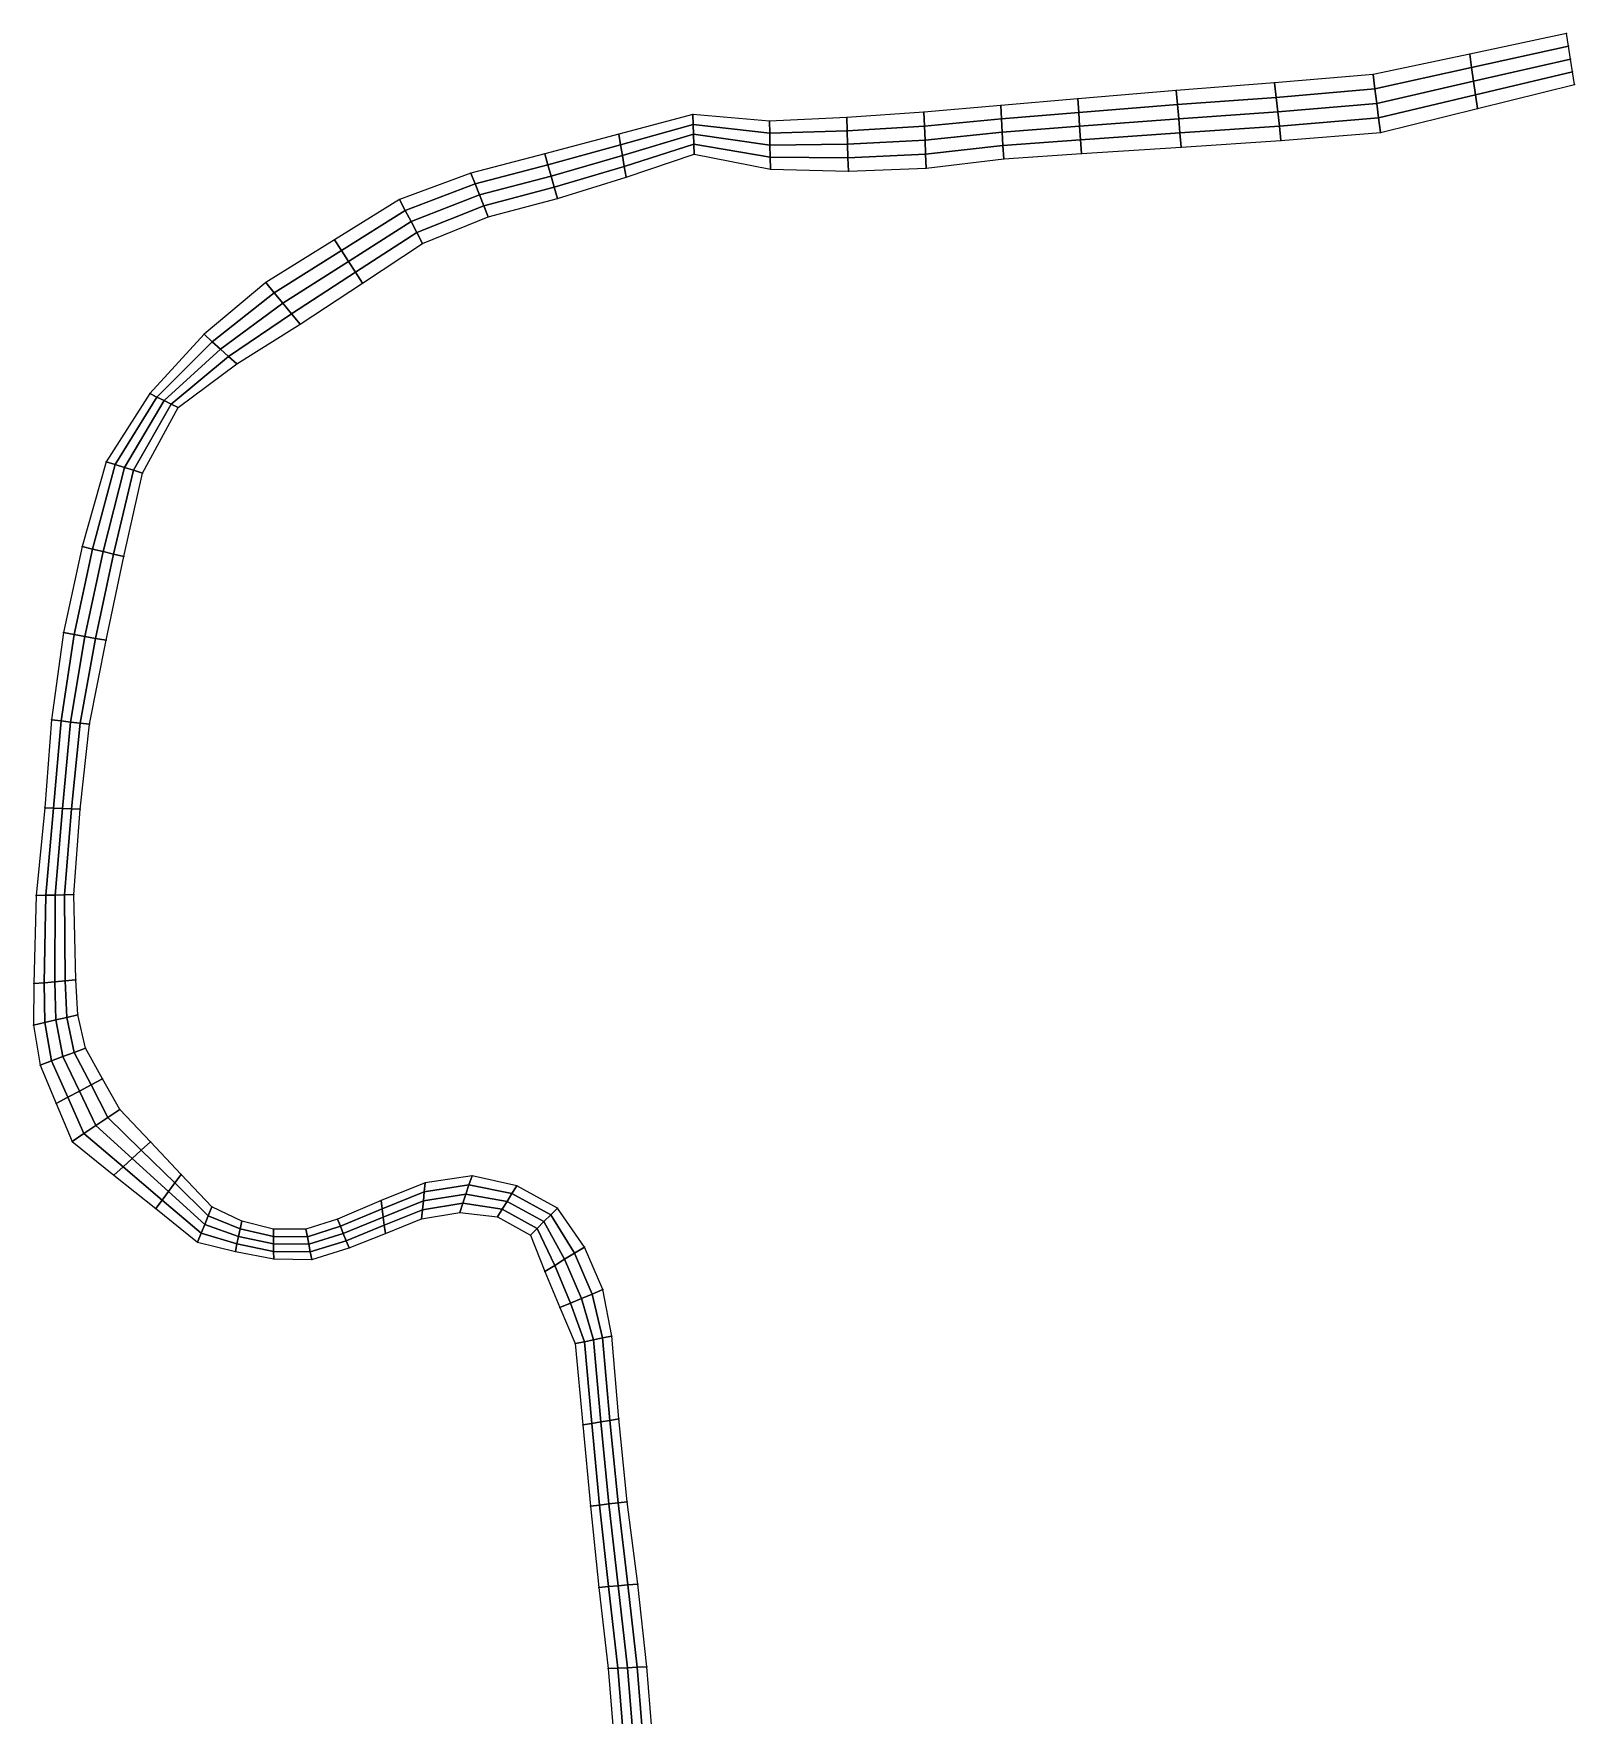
# Model space of a CAD drawing. Extents: x 380827 to 407438, y 6452886 to 6483357.
# Drawn here: x 406579 to 407438, y 6482420 to 6483357 of the extents above; entities that cross this region are included whole.
import ezdxf

# ---------------------------------------------------------------- set-up
doc = ezdxf.new("R2010")
doc.units = 0
for name, color, linetype in [('MESH_BOUND', 25, 'CONTINUOUS'), ('MESH_ELEMS', 18, 'CONTINUOUS'), ('MESH_NODES', 18, 'CONTINUOUS')]:
    doc.layers.add(name, color=color, linetype=linetype)

msp = doc.modelspace()

# ---------------------------------------------------------------- linework, layer by layer
at = {"layer": 'MESH_BOUND', "color": 25}
for points in [[(407433.706, 6483357.23, -0.5), (407379.804, 6483345.87, -0.5)], [(407434.825, 6483350.16, -0.5), (407433.706, 6483357.23, -0.5)], [(407435.944, 6483343.08, -0.5), (407434.825, 6483350.16, -0.5)], [(407379.804, 6483345.87, -0.5), (407325.904, 6483334.51, -0.5)], [(407437.063, 6483336, -0.5), (407435.944, 6483343.08, -0.5)], [(407271.058, 6483329.78, -0.5), (407216.13, 6483325.62, -0.5)], [(407325.904, 6483334.51, -0.5), (407271.058, 6483329.78, -0.5)], [(407438.182, 6483328.93, -0.5), (407437.063, 6483336, -0.5)], [(407161.248, 6483320.9, -0.5), (407118.347, 6483317.1, -0.5)], [(407216.13, 6483325.62, -0.5), (407161.248, 6483320.9, -0.5)], [(407384.099, 6483315.56, -0.5), (407438.182, 6483328.93, -0.5)], [(406946.661, 6483312.18, -0.5), (406905.396, 6483301.19, -0.5)], [(406989.451, 6483308.49, -0.5), (406946.661, 6483312.18, -0.5)], [(407032.47, 6483310.56, -0.5), (406989.451, 6483308.49, -0.5)], [(407075.436, 6483313.42, -0.5), (407032.47, 6483310.56, -0.5)], [(407118.347, 6483317.1, -0.5), (407075.436, 6483313.42, -0.5)], [(407330.016, 6483302.19, -0.5), (407384.099, 6483315.56, -0.5)], [(406905.396, 6483301.19, -0.5), (406864.113, 6483290.27, -0.5)], [(407274.577, 6483297.57, -0.5), (407330.016, 6483302.19, -0.5)], [(407163.392, 6483290.32, -0.5), (407218.986, 6483293.92, -0.5)], [(407218.986, 6483293.92, -0.5), (407274.577, 6483297.57, -0.5)], [(406864.113, 6483290.27, -0.5), (406822.795, 6483279.48, -0.5)], [(406909.37, 6483277.27, -0.5), (406947.3, 6483290.1, -0.5)], [(406947.3, 6483290.1, -0.5), (406989.853, 6483281.65, -0.5)], [(407033.369, 6483280.54, -0.5), (407076.753, 6483282.15, -0.5)], [(407076.753, 6483282.15, -0.5), (407119.958, 6483287.46, -0.5)], [(407119.958, 6483287.46, -0.5), (407163.392, 6483290.32, -0.5)], [(406822.795, 6483279.48, -0.5), (406783.152, 6483264.78, -0.5)], [(406871.15, 6483265.4, -0.5), (406909.37, 6483277.27, -0.5)], [(406989.853, 6483281.65, -0.5), (407033.369, 6483280.54, -0.5)], [(406783.152, 6483264.78, -0.5), (406746.84, 6483242.31, -0.5)], [(406832.434, 6483255.18, -0.5), (406871.15, 6483265.4, -0.5)], [(406795.82, 6483240.26, -0.5), (406832.434, 6483255.18, -0.5)], [(406746.84, 6483242.31, -0.5), (406708.483, 6483218.58, -0.5)], [(406762.399, 6483218.21, -0.5), (406795.82, 6483240.26, -0.5)], [(406708.483, 6483218.58, -0.5), (406674.144, 6483189.61, -0.5)], [(406727.642, 6483195.28, -0.5), (406762.399, 6483218.21, -0.5)], [(406674.144, 6483189.61, -0.5), (406643.853, 6483156.58, -0.5)], [(406692.335, 6483173.21, -0.5), (406727.642, 6483195.28, -0.5)], [(406659.684, 6483148.79, -0.5), (406692.335, 6483173.21, -0.5)], [(406643.853, 6483156.58, -0.5), (406619.517, 6483118.61, -0.5)], [(406639.801, 6483112.2, -0.5), (406659.684, 6483148.79, -0.5)], [(406619.517, 6483118.61, -0.5), (406606.154, 6483071.31, -0.5)], [(406629.323, 6483065.69, -0.5), (406639.801, 6483112.2, -0.5)], [(406606.154, 6483071.31, -0.5), (406595.784, 6483023.37, -0.5)], [(406619.444, 6483019.05, -0.5), (406629.323, 6483065.69, -0.5)], [(406595.784, 6483023.37, -0.5), (406589.039, 6482974.68, -0.5)], [(406610.234, 6482972.27, -0.5), (406619.444, 6483019.05, -0.5)], [(406589.039, 6482974.68, -0.5), (406585.287, 6482925.67, -0.5)], [(406605.058, 6482924.88, -0.5), (406610.234, 6482972.27, -0.5)], [(406585.287, 6482925.67, -0.5), (406580.547, 6482876.74, -0.5)], [(406601.52, 6482877.34, -0.5), (406605.058, 6482924.88, -0.5)], [(406580.547, 6482876.74, -0.5), (406579.15, 6482827.65, -0.5)], [(406602.512, 6482829.77, -0.5), (406601.52, 6482877.34, -0.5)], [(406579.15, 6482827.65, -0.5), (406579.055, 6482804.56, -0.5)], [(406603.793, 6482810.29, -0.5), (406602.512, 6482829.77, -0.5)], [(406579.055, 6482804.56, -0.5), (406582.737, 6482782.22, -0.5)], [(406608.048, 6482791.69, -0.5), (406603.793, 6482810.29, -0.5)], [(406617.55, 6482774.63, -0.5), (406608.048, 6482791.69, -0.5)], [(406582.737, 6482782.22, -0.5), (406591.612, 6482760.91, -0.5)], [(406627.051, 6482757.58, -0.5), (406617.55, 6482774.63, -0.5)], [(406591.612, 6482760.91, -0.5), (406600.483, 6482739.59, -0.5)], [(406644.183, 6482739.45, -0.5), (406627.051, 6482757.58, -0.5)], [(406600.483, 6482739.59, -0.5), (406623.811, 6482720.94, -0.5)], [(406661.315, 6482721.33, -0.5), (406644.183, 6482739.45, -0.5)], [(406623.811, 6482720.94, -0.5), (406647.138, 6482702.28, -0.5)], [(406678.448, 6482703.2, -0.5), (406661.315, 6482721.33, -0.5)], [(406823.527, 6482720.52, -0.5), (406797.382, 6482716.55, -0.5)], [(406848.518, 6482714.92, -0.5), (406823.527, 6482720.52, -0.5)], [(406797.382, 6482716.55, -0.5), (406772.899, 6482706.69, -0.5)], [(406871.133, 6482702.57, -0.5), (406848.518, 6482714.92, -0.5)], [(406647.138, 6482702.28, -0.5), (406670.466, 6482683.63, -0.5)], [(406695.089, 6482695.16, -0.5), (406678.448, 6482703.2, -0.5)], [(406772.899, 6482706.69, -0.5), (406748.53, 6482696.42, -0.5)], [(406886.202, 6482680.84, -0.5), (406871.133, 6482702.57, -0.5)], [(406712.82, 6482690.76, -0.5), (406695.089, 6482695.16, -0.5)], [(406748.53, 6482696.42, -0.5), (406730.923, 6482690.8, -0.5)], [(406775.169, 6482688.43, -0.5), (406795.378, 6482696.53, -0.5)], [(406795.378, 6482696.53, -0.5), (406816.635, 6482700.12, -0.5)], [(406816.635, 6482700.12, -0.5), (406837.63, 6482697.62, -0.5)], [(406837.63, 6482697.62, -0.5), (406856.111, 6482687.4, -0.5)], [(406670.466, 6482683.63, -0.5), (406691.57, 6482678.36, -0.5)], [(406730.923, 6482690.8, -0.5), (406712.82, 6482690.76, -0.5)], [(406754.959, 6482680.32, -0.5), (406775.169, 6482688.43, -0.5)], [(406856.111, 6482687.4, -0.5), (406864.124, 6482667.15, -0.5)], [(406691.57, 6482678.36, -0.5), (406712.923, 6482674.27, -0.5)], [(406712.923, 6482674.27, -0.5), (406734.153, 6482673.97, -0.5)], [(406734.153, 6482673.97, -0.5), (406754.959, 6482680.32, -0.5)], [(406896.536, 6482657.13, -0.5), (406886.202, 6482680.84, -0.5)], [(406864.124, 6482667.15, -0.5), (406872.492, 6482647.05, -0.5)], [(406901.434, 6482631.14, -0.5), (406896.536, 6482657.13, -0.5)], [(406872.492, 6482647.05, -0.5), (406881.104, 6482627.05, -0.5)], [(406881.104, 6482627.05, -0.5), (406885.216, 6482581.69, -0.5)], [(406905.407, 6482584.97, -0.5), (406901.434, 6482631.14, -0.5)], [(406885.216, 6482581.69, -0.5), (406889.55, 6482536.35, -0.5)], [(406910.072, 6482538.87, -0.5), (406905.407, 6482584.97, -0.5)], [(406889.55, 6482536.35, -0.5), (406894.161, 6482491.04, -0.5)], [(406915.895, 6482492.89, -0.5), (406910.072, 6482538.87, -0.5)], [(406894.161, 6482491.04, -0.5), (406899.374, 6482445.8, -0.5)], [(406920.916, 6482446.82, -0.5), (406915.895, 6482492.89, -0.5)], [(406899.374, 6482445.8, -0.5), (406903.175, 6482400.51, -0.5)], [(406924.69, 6482400.67, -0.5), (406920.916, 6482446.82, -0.5)]]:
    msp.add_polyline3d(points, dxfattribs=at)
at = {"layer": 'MESH_ELEMS', "color": 178}
for points in [[(407434.825, 6483350.16, -0.5), (407433.706, 6483357.23, -0.5), (407379.804, 6483345.87, -0.5), (407380.878, 6483338.3, -0.5)], [(407380.878, 6483338.3, -0.5), (407381.952, 6483330.72, -0.5), (407435.944, 6483343.08, -0.5), (407434.825, 6483350.16, -0.5)], [(407325.904, 6483334.51, -0.5), (407326.932, 6483326.43, -0.5), (407380.878, 6483338.3, -0.5), (407379.804, 6483345.87, -0.5)], [(407381.952, 6483330.72, -0.5), (407383.025, 6483323.14, -0.5), (407437.063, 6483336, -0.5), (407435.944, 6483343.08, -0.5)], [(407216.13, 6483325.62, -0.5), (407216.844, 6483317.7, -0.5), (407271.938, 6483321.72, -0.5), (407271.058, 6483329.78, -0.5)], [(407271.058, 6483329.78, -0.5), (407271.938, 6483321.72, -0.5), (407326.932, 6483326.43, -0.5), (407325.904, 6483334.51, -0.5)], [(407326.932, 6483326.43, -0.5), (407327.96, 6483318.35, -0.5), (407381.952, 6483330.72, -0.5), (407380.878, 6483338.3, -0.5)], [(407327.96, 6483318.35, -0.5), (407328.988, 6483310.27, -0.5), (407383.025, 6483323.14, -0.5), (407381.952, 6483330.72, -0.5)], [(407384.099, 6483315.56, -0.5), (407438.182, 6483328.93, -0.5), (407437.063, 6483336, -0.5), (407383.025, 6483323.14, -0.5)], [(407118.347, 6483317.1, -0.5), (407118.75, 6483309.69, -0.5), (407161.784, 6483313.26, -0.5), (407161.248, 6483320.9, -0.5)], [(407161.248, 6483320.9, -0.5), (407161.784, 6483313.26, -0.5), (407216.844, 6483317.7, -0.5), (407216.13, 6483325.62, -0.5)], [(407216.844, 6483317.7, -0.5), (407217.558, 6483309.77, -0.5), (407272.817, 6483313.67, -0.5), (407271.938, 6483321.72, -0.5)], [(407271.938, 6483321.72, -0.5), (407272.817, 6483313.67, -0.5), (407327.96, 6483318.35, -0.5), (407326.932, 6483326.43, -0.5)], [(407328.988, 6483310.27, -0.5), (407330.016, 6483302.19, -0.5), (407384.099, 6483315.56, -0.5), (407383.025, 6483323.14, -0.5)], [(406905.396, 6483301.19, -0.5), (406906.389, 6483295.21, -0.5), (406946.821, 6483306.66, -0.5), (406946.661, 6483312.18, -0.5)], [(406946.661, 6483312.18, -0.5), (406946.821, 6483306.66, -0.5), (406989.552, 6483301.78, -0.5), (406989.451, 6483308.49, -0.5)], [(406989.451, 6483308.49, -0.5), (406989.552, 6483301.78, -0.5), (407032.695, 6483303.06, -0.5), (407032.47, 6483310.56, -0.5)], [(407032.47, 6483310.56, -0.5), (407032.695, 6483303.06, -0.5), (407075.765, 6483305.6, -0.5), (407075.436, 6483313.42, -0.5)], [(407075.436, 6483313.42, -0.5), (407075.765, 6483305.6, -0.5), (407118.75, 6483309.69, -0.5), (407118.347, 6483317.1, -0.5)], [(407118.75, 6483309.69, -0.5), (407119.153, 6483302.28, -0.5), (407162.32, 6483305.61, -0.5), (407161.784, 6483313.26, -0.5)], [(407161.784, 6483313.26, -0.5), (407162.32, 6483305.61, -0.5), (407217.558, 6483309.77, -0.5), (407216.844, 6483317.7, -0.5)], [(407217.558, 6483309.77, -0.5), (407218.272, 6483301.85, -0.5), (407273.697, 6483305.62, -0.5), (407272.817, 6483313.67, -0.5)], [(407272.817, 6483313.67, -0.5), (407273.697, 6483305.62, -0.5), (407328.988, 6483310.27, -0.5), (407327.96, 6483318.35, -0.5)], [(407273.697, 6483305.62, -0.5), (407274.577, 6483297.57, -0.5), (407330.016, 6483302.19, -0.5), (407328.988, 6483310.27, -0.5)], [(406864.113, 6483290.27, -0.5), (406865.872, 6483284.05, -0.5), (406906.389, 6483295.21, -0.5), (406905.396, 6483301.19, -0.5)], [(406906.389, 6483295.21, -0.5), (406907.383, 6483289.23, -0.5), (406946.981, 6483301.14, -0.5), (406946.821, 6483306.66, -0.5)], [(406907.383, 6483289.23, -0.5), (406908.376, 6483283.25, -0.5), (406947.14, 6483295.62, -0.5), (406946.981, 6483301.14, -0.5)], [(406946.821, 6483306.66, -0.5), (406946.981, 6483301.14, -0.5), (406989.652, 6483295.07, -0.5), (406989.552, 6483301.78, -0.5)], [(406946.981, 6483301.14, -0.5), (406947.14, 6483295.62, -0.5), (406989.752, 6483288.36, -0.5), (406989.652, 6483295.07, -0.5)], [(406989.552, 6483301.78, -0.5), (406989.652, 6483295.07, -0.5), (407032.919, 6483295.55, -0.5), (407032.695, 6483303.06, -0.5)], [(407032.695, 6483303.06, -0.5), (407032.919, 6483295.55, -0.5), (407076.095, 6483297.78, -0.5), (407075.765, 6483305.6, -0.5)], [(407075.765, 6483305.6, -0.5), (407076.095, 6483297.78, -0.5), (407119.153, 6483302.28, -0.5), (407118.75, 6483309.69, -0.5)], [(407076.095, 6483297.78, -0.5), (407076.424, 6483289.97, -0.5), (407119.555, 6483294.87, -0.5), (407119.153, 6483302.28, -0.5)], [(407119.153, 6483302.28, -0.5), (407119.555, 6483294.87, -0.5), (407162.856, 6483297.96, -0.5), (407162.32, 6483305.61, -0.5)], [(407162.32, 6483305.61, -0.5), (407162.856, 6483297.96, -0.5), (407218.272, 6483301.85, -0.5), (407217.558, 6483309.77, -0.5)], [(407162.856, 6483297.96, -0.5), (407163.392, 6483290.32, -0.5), (407218.986, 6483293.92, -0.5), (407218.272, 6483301.85, -0.5)], [(407218.272, 6483301.85, -0.5), (407218.986, 6483293.92, -0.5), (407274.577, 6483297.57, -0.5), (407273.697, 6483305.62, -0.5)], [(406865.872, 6483284.05, -0.5), (406867.632, 6483277.83, -0.5), (406907.383, 6483289.23, -0.5), (406906.389, 6483295.21, -0.5)], [(406908.376, 6483283.25, -0.5), (406909.37, 6483277.27, -0.5), (406947.3, 6483290.1, -0.5), (406947.14, 6483295.62, -0.5)], [(406947.14, 6483295.62, -0.5), (406947.3, 6483290.1, -0.5), (406989.853, 6483281.65, -0.5), (406989.752, 6483288.36, -0.5)], [(406989.652, 6483295.07, -0.5), (406989.752, 6483288.36, -0.5), (407033.144, 6483288.05, -0.5), (407032.919, 6483295.55, -0.5)], [(407032.919, 6483295.55, -0.5), (407033.144, 6483288.05, -0.5), (407076.424, 6483289.97, -0.5), (407076.095, 6483297.78, -0.5)], [(407076.424, 6483289.97, -0.5), (407076.753, 6483282.15, -0.5), (407119.958, 6483287.46, -0.5), (407119.555, 6483294.87, -0.5)], [(407119.555, 6483294.87, -0.5), (407119.958, 6483287.46, -0.5), (407163.392, 6483290.32, -0.5), (407162.856, 6483297.96, -0.5)], [(406822.795, 6483279.48, -0.5), (406825.205, 6483273.41, -0.5), (406865.872, 6483284.05, -0.5), (406864.113, 6483290.27, -0.5)], [(406825.205, 6483273.41, -0.5), (406827.615, 6483267.33, -0.5), (406867.632, 6483277.83, -0.5), (406865.872, 6483284.05, -0.5)], [(406867.632, 6483277.83, -0.5), (406869.391, 6483271.62, -0.5), (406908.376, 6483283.25, -0.5), (406907.383, 6483289.23, -0.5)], [(406869.391, 6483271.62, -0.5), (406871.15, 6483265.4, -0.5), (406909.37, 6483277.27, -0.5), (406908.376, 6483283.25, -0.5)], [(406989.752, 6483288.36, -0.5), (406989.853, 6483281.65, -0.5), (407033.369, 6483280.54, -0.5), (407033.144, 6483288.05, -0.5)], [(407033.144, 6483288.05, -0.5), (407033.369, 6483280.54, -0.5), (407076.753, 6483282.15, -0.5), (407076.424, 6483289.97, -0.5)], [(406783.152, 6483264.78, -0.5), (406786.319, 6483258.65, -0.5), (406825.205, 6483273.41, -0.5), (406822.795, 6483279.48, -0.5)], [(406786.319, 6483258.65, -0.5), (406789.486, 6483252.52, -0.5), (406827.615, 6483267.33, -0.5), (406825.205, 6483273.41, -0.5)], [(406827.615, 6483267.33, -0.5), (406830.024, 6483261.26, -0.5), (406869.391, 6483271.62, -0.5), (406867.632, 6483277.83, -0.5)], [(406746.84, 6483242.31, -0.5), (406750.73, 6483236.29, -0.5), (406786.319, 6483258.65, -0.5), (406783.152, 6483264.78, -0.5)], [(406789.486, 6483252.52, -0.5), (406792.653, 6483246.39, -0.5), (406830.024, 6483261.26, -0.5), (406827.615, 6483267.33, -0.5)], [(406830.024, 6483261.26, -0.5), (406832.434, 6483255.18, -0.5), (406871.15, 6483265.4, -0.5), (406869.391, 6483271.62, -0.5)], [(406750.73, 6483236.29, -0.5), (406754.62, 6483230.26, -0.5), (406789.486, 6483252.52, -0.5), (406786.319, 6483258.65, -0.5)], [(406792.653, 6483246.39, -0.5), (406795.82, 6483240.26, -0.5), (406832.434, 6483255.18, -0.5), (406830.024, 6483261.26, -0.5)], [(406754.62, 6483230.26, -0.5), (406758.509, 6483224.24, -0.5), (406792.653, 6483246.39, -0.5), (406789.486, 6483252.52, -0.5)], [(406758.509, 6483224.24, -0.5), (406762.399, 6483218.21, -0.5), (406795.82, 6483240.26, -0.5), (406792.653, 6483246.39, -0.5)], [(406708.483, 6483218.58, -0.5), (406713.273, 6483212.75, -0.5), (406750.73, 6483236.29, -0.5), (406746.84, 6483242.31, -0.5)], [(406713.273, 6483212.75, -0.5), (406718.062, 6483206.93, -0.5), (406754.62, 6483230.26, -0.5), (406750.73, 6483236.29, -0.5)], [(406718.062, 6483206.93, -0.5), (406722.852, 6483201.1, -0.5), (406758.509, 6483224.24, -0.5), (406754.62, 6483230.26, -0.5)], [(406674.144, 6483189.61, -0.5), (406678.692, 6483185.51, -0.5), (406713.273, 6483212.75, -0.5), (406708.483, 6483218.58, -0.5)], [(406722.852, 6483201.1, -0.5), (406727.642, 6483195.28, -0.5), (406762.399, 6483218.21, -0.5), (406758.509, 6483224.24, -0.5)], [(406678.692, 6483185.51, -0.5), (406683.24, 6483181.41, -0.5), (406718.062, 6483206.93, -0.5), (406713.273, 6483212.75, -0.5)], [(406683.24, 6483181.41, -0.5), (406687.788, 6483177.31, -0.5), (406722.852, 6483201.1, -0.5), (406718.062, 6483206.93, -0.5)], [(406687.788, 6483177.31, -0.5), (406692.335, 6483173.21, -0.5), (406727.642, 6483195.28, -0.5), (406722.852, 6483201.1, -0.5)], [(406643.853, 6483156.58, -0.5), (406647.811, 6483154.64, -0.5), (406678.692, 6483185.51, -0.5), (406674.144, 6483189.61, -0.5)], [(406647.811, 6483154.64, -0.5), (406651.769, 6483152.69, -0.5), (406683.24, 6483181.41, -0.5), (406678.692, 6483185.51, -0.5)], [(406651.769, 6483152.69, -0.5), (406655.726, 6483150.74, -0.5), (406687.788, 6483177.31, -0.5), (406683.24, 6483181.41, -0.5)], [(406655.726, 6483150.74, -0.5), (406659.684, 6483148.79, -0.5), (406692.335, 6483173.21, -0.5), (406687.788, 6483177.31, -0.5)], [(406619.517, 6483118.61, -0.5), (406624.588, 6483117.01, -0.5), (406647.811, 6483154.64, -0.5), (406643.853, 6483156.58, -0.5)], [(406624.588, 6483117.01, -0.5), (406629.659, 6483115.41, -0.5), (406651.769, 6483152.69, -0.5), (406647.811, 6483154.64, -0.5)], [(406629.659, 6483115.41, -0.5), (406634.73, 6483113.8, -0.5), (406655.726, 6483150.74, -0.5), (406651.769, 6483152.69, -0.5)], [(406634.73, 6483113.8, -0.5), (406639.801, 6483112.2, -0.5), (406659.684, 6483148.79, -0.5), (406655.726, 6483150.74, -0.5)], [(406606.154, 6483071.31, -0.5), (406611.946, 6483069.9, -0.5), (406624.588, 6483117.01, -0.5), (406619.517, 6483118.61, -0.5)], [(406611.946, 6483069.9, -0.5), (406617.739, 6483068.5, -0.5), (406629.659, 6483115.41, -0.5), (406624.588, 6483117.01, -0.5)], [(406617.739, 6483068.5, -0.5), (406623.531, 6483067.09, -0.5), (406634.73, 6483113.8, -0.5), (406629.659, 6483115.41, -0.5)], [(406623.531, 6483067.09, -0.5), (406629.323, 6483065.69, -0.5), (406639.801, 6483112.2, -0.5), (406634.73, 6483113.8, -0.5)], [(406595.784, 6483023.37, -0.5), (406601.699, 6483022.29, -0.5), (406611.946, 6483069.9, -0.5), (406606.154, 6483071.31, -0.5)], [(406601.699, 6483022.29, -0.5), (406607.614, 6483021.21, -0.5), (406617.739, 6483068.5, -0.5), (406611.946, 6483069.9, -0.5)], [(406607.614, 6483021.21, -0.5), (406613.529, 6483020.13, -0.5), (406623.531, 6483067.09, -0.5), (406617.739, 6483068.5, -0.5)], [(406613.529, 6483020.13, -0.5), (406619.444, 6483019.05, -0.5), (406629.323, 6483065.69, -0.5), (406623.531, 6483067.09, -0.5)], [(406589.039, 6482974.68, -0.5), (406594.338, 6482974.08, -0.5), (406601.699, 6483022.29, -0.5), (406595.784, 6483023.37, -0.5)], [(406594.338, 6482974.08, -0.5), (406599.637, 6482973.48, -0.5), (406607.614, 6483021.21, -0.5), (406601.699, 6483022.29, -0.5)], [(406599.637, 6482973.48, -0.5), (406604.936, 6482972.87, -0.5), (406613.529, 6483020.13, -0.5), (406607.614, 6483021.21, -0.5)], [(406604.936, 6482972.87, -0.5), (406610.234, 6482972.27, -0.5), (406619.444, 6483019.05, -0.5), (406613.529, 6483020.13, -0.5)], [(406585.287, 6482925.67, -0.5), (406590.23, 6482925.47, -0.5), (406594.338, 6482974.08, -0.5), (406589.039, 6482974.68, -0.5)], [(406590.23, 6482925.47, -0.5), (406595.173, 6482925.28, -0.5), (406599.637, 6482973.48, -0.5), (406594.338, 6482974.08, -0.5)], [(406595.173, 6482925.28, -0.5), (406600.115, 6482925.08, -0.5), (406604.936, 6482972.87, -0.5), (406599.637, 6482973.48, -0.5)], [(406600.115, 6482925.08, -0.5), (406605.058, 6482924.88, -0.5), (406610.234, 6482972.27, -0.5), (406604.936, 6482972.87, -0.5)], [(406580.547, 6482876.74, -0.5), (406585.79, 6482876.89, -0.5), (406590.23, 6482925.47, -0.5), (406585.287, 6482925.67, -0.5)], [(406585.79, 6482876.89, -0.5), (406591.034, 6482877.04, -0.5), (406595.173, 6482925.28, -0.5), (406590.23, 6482925.47, -0.5)], [(406591.034, 6482877.04, -0.5), (406596.277, 6482877.19, -0.5), (406600.115, 6482925.08, -0.5), (406595.173, 6482925.28, -0.5)], [(406596.277, 6482877.19, -0.5), (406601.52, 6482877.34, -0.5), (406605.058, 6482924.88, -0.5), (406600.115, 6482925.08, -0.5)], [(406579.15, 6482827.65, -0.5), (406584.991, 6482828.18, -0.5), (406585.79, 6482876.89, -0.5), (406580.547, 6482876.74, -0.5)], [(406584.991, 6482828.18, -0.5), (406590.831, 6482828.71, -0.5), (406591.034, 6482877.04, -0.5), (406585.79, 6482876.89, -0.5)], [(406590.831, 6482828.71, -0.5), (406596.672, 6482829.24, -0.5), (406596.277, 6482877.19, -0.5), (406591.034, 6482877.04, -0.5)], [(406596.672, 6482829.24, -0.5), (406602.512, 6482829.77, -0.5), (406601.52, 6482877.34, -0.5), (406596.277, 6482877.19, -0.5)], [(406579.055, 6482804.56, -0.5), (406585.239, 6482805.99, -0.5), (406584.991, 6482828.18, -0.5), (406579.15, 6482827.65, -0.5)], [(406585.239, 6482805.99, -0.5), (406591.424, 6482807.43, -0.5), (406590.831, 6482828.71, -0.5), (406584.991, 6482828.18, -0.5)], [(406591.424, 6482807.43, -0.5), (406597.608, 6482808.86, -0.5), (406596.672, 6482829.24, -0.5), (406590.831, 6482828.71, -0.5)], [(406597.608, 6482808.86, -0.5), (406603.793, 6482810.29, -0.5), (406602.512, 6482829.77, -0.5), (406596.672, 6482829.24, -0.5)], [(406582.737, 6482782.22, -0.5), (406589.065, 6482784.59, -0.5), (406585.239, 6482805.99, -0.5), (406579.055, 6482804.56, -0.5)], [(406589.065, 6482784.59, -0.5), (406595.393, 6482786.95, -0.5), (406591.424, 6482807.43, -0.5), (406585.239, 6482805.99, -0.5)], [(406595.393, 6482786.95, -0.5), (406601.721, 6482789.32, -0.5), (406597.608, 6482808.86, -0.5), (406591.424, 6482807.43, -0.5)], [(406601.721, 6482789.32, -0.5), (406608.048, 6482791.69, -0.5), (406603.793, 6482810.29, -0.5), (406597.608, 6482808.86, -0.5)], [(406598.096, 6482764.34, -0.5), (406604.581, 6482767.77, -0.5), (406595.393, 6482786.95, -0.5), (406589.065, 6482784.59, -0.5)], [(406604.581, 6482767.77, -0.5), (406611.065, 6482771.2, -0.5), (406601.721, 6482789.32, -0.5), (406595.393, 6482786.95, -0.5)], [(406611.065, 6482771.2, -0.5), (406617.55, 6482774.63, -0.5), (406608.048, 6482791.69, -0.5), (406601.721, 6482789.32, -0.5)], [(406591.612, 6482760.91, -0.5), (406598.096, 6482764.34, -0.5), (406589.065, 6482784.59, -0.5), (406582.737, 6482782.22, -0.5)], [(406607.125, 6482744.09, -0.5), (406613.767, 6482748.59, -0.5), (406604.581, 6482767.77, -0.5), (406598.096, 6482764.34, -0.5)], [(406613.767, 6482748.59, -0.5), (406620.409, 6482753.08, -0.5), (406611.065, 6482771.2, -0.5), (406604.581, 6482767.77, -0.5)], [(406620.409, 6482753.08, -0.5), (406627.051, 6482757.58, -0.5), (406617.55, 6482774.63, -0.5), (406611.065, 6482771.2, -0.5)], [(406600.483, 6482739.59, -0.5), (406607.125, 6482744.09, -0.5), (406598.096, 6482764.34, -0.5), (406591.612, 6482760.91, -0.5)], [(406639.09, 6482734.82, -0.5), (406644.183, 6482739.45, -0.5), (406627.051, 6482757.58, -0.5), (406620.409, 6482753.08, -0.5)], [(406628.904, 6482725.57, -0.5), (406633.997, 6482730.19, -0.5), (406613.767, 6482748.59, -0.5), (406607.125, 6482744.09, -0.5)], [(406633.997, 6482730.19, -0.5), (406639.09, 6482734.82, -0.5), (406620.409, 6482753.08, -0.5), (406613.767, 6482748.59, -0.5)], [(406623.811, 6482720.94, -0.5), (406628.904, 6482725.57, -0.5), (406607.125, 6482744.09, -0.5), (406600.483, 6482739.59, -0.5)], [(406657.771, 6482716.57, -0.5), (406661.315, 6482721.33, -0.5), (406644.183, 6482739.45, -0.5), (406639.09, 6482734.82, -0.5)], [(406650.683, 6482707.04, -0.5), (406654.227, 6482711.8, -0.5), (406633.997, 6482730.19, -0.5), (406628.904, 6482725.57, -0.5)], [(406654.227, 6482711.8, -0.5), (406657.771, 6482716.57, -0.5), (406639.09, 6482734.82, -0.5), (406633.997, 6482730.19, -0.5)], [(406647.138, 6482702.28, -0.5), (406650.683, 6482707.04, -0.5), (406628.904, 6482725.57, -0.5), (406623.811, 6482720.94, -0.5)], [(406676.453, 6482698.31, -0.5), (406678.448, 6482703.2, -0.5), (406661.315, 6482721.33, -0.5), (406657.771, 6482716.57, -0.5)], [(406821.804, 6482715.42, -0.5), (406823.527, 6482720.52, -0.5), (406797.382, 6482716.55, -0.5), (406796.881, 6482711.55, -0.5)], [(406845.796, 6482710.6, -0.5), (406848.518, 6482714.92, -0.5), (406823.527, 6482720.52, -0.5), (406821.804, 6482715.42, -0.5)], [(406672.461, 6482688.52, -0.5), (406674.457, 6482693.42, -0.5), (406654.227, 6482711.8, -0.5), (406650.683, 6482707.04, -0.5)], [(406674.457, 6482693.42, -0.5), (406676.453, 6482698.31, -0.5), (406657.771, 6482716.57, -0.5), (406654.227, 6482711.8, -0.5)], [(406796.881, 6482711.55, -0.5), (406797.382, 6482716.55, -0.5), (406772.899, 6482706.69, -0.5), (406773.467, 6482702.12, -0.5)], [(406796.38, 6482706.54, -0.5), (406796.881, 6482711.55, -0.5), (406773.467, 6482702.12, -0.5), (406774.034, 6482697.56, -0.5)], [(406818.358, 6482705.22, -0.5), (406820.081, 6482710.32, -0.5), (406796.38, 6482706.54, -0.5), (406795.879, 6482701.54, -0.5)], [(406820.081, 6482710.32, -0.5), (406821.804, 6482715.42, -0.5), (406796.881, 6482711.55, -0.5), (406796.38, 6482706.54, -0.5)], [(406840.352, 6482701.95, -0.5), (406843.074, 6482706.27, -0.5), (406820.081, 6482710.32, -0.5), (406818.358, 6482705.22, -0.5)], [(406843.074, 6482706.27, -0.5), (406845.796, 6482710.6, -0.5), (406821.804, 6482715.42, -0.5), (406820.081, 6482710.32, -0.5)], [(406863.622, 6482694.98, -0.5), (406867.378, 6482698.78, -0.5), (406845.796, 6482710.6, -0.5), (406843.074, 6482706.27, -0.5)], [(406867.378, 6482698.78, -0.5), (406871.133, 6482702.57, -0.5), (406848.518, 6482714.92, -0.5), (406845.796, 6482710.6, -0.5)], [(406670.466, 6482683.63, -0.5), (406672.461, 6482688.52, -0.5), (406650.683, 6482707.04, -0.5), (406647.138, 6482702.28, -0.5)], [(406694.209, 6482690.96, -0.5), (406695.089, 6482695.16, -0.5), (406678.448, 6482703.2, -0.5), (406676.453, 6482698.31, -0.5)], [(406773.467, 6482702.12, -0.5), (406772.899, 6482706.69, -0.5), (406748.53, 6482696.42, -0.5), (406750.137, 6482692.39, -0.5)], [(406774.034, 6482697.56, -0.5), (406773.467, 6482702.12, -0.5), (406750.137, 6482692.39, -0.5), (406751.745, 6482688.37, -0.5)], [(406795.879, 6482701.54, -0.5), (406796.38, 6482706.54, -0.5), (406774.034, 6482697.56, -0.5), (406774.601, 6482692.99, -0.5)], [(406795.378, 6482696.53, -0.5), (406795.879, 6482701.54, -0.5), (406774.601, 6482692.99, -0.5), (406775.169, 6482688.43, -0.5)], [(406816.635, 6482700.12, -0.5), (406818.358, 6482705.22, -0.5), (406795.879, 6482701.54, -0.5), (406795.378, 6482696.53, -0.5)], [(406837.63, 6482697.62, -0.5), (406840.352, 6482701.95, -0.5), (406818.358, 6482705.22, -0.5), (406816.635, 6482700.12, -0.5)], [(406856.111, 6482687.4, -0.5), (406859.867, 6482691.19, -0.5), (406840.352, 6482701.95, -0.5), (406837.63, 6482697.62, -0.5)], [(406859.867, 6482691.19, -0.5), (406863.622, 6482694.98, -0.5), (406843.074, 6482706.27, -0.5), (406840.352, 6482701.95, -0.5)], [(406880.682, 6482677.42, -0.5), (406886.202, 6482680.84, -0.5), (406871.133, 6482702.57, -0.5), (406867.378, 6482698.78, -0.5)], [(406692.45, 6482682.56, -0.5), (406693.329, 6482686.76, -0.5), (406674.457, 6482693.42, -0.5), (406672.461, 6482688.52, -0.5)], [(406693.329, 6482686.76, -0.5), (406694.209, 6482690.96, -0.5), (406676.453, 6482698.31, -0.5), (406674.457, 6482693.42, -0.5)], [(406712.846, 6482686.64, -0.5), (406712.82, 6482690.76, -0.5), (406695.089, 6482695.16, -0.5), (406694.209, 6482690.96, -0.5)], [(406750.137, 6482692.39, -0.5), (406748.53, 6482696.42, -0.5), (406730.923, 6482690.8, -0.5), (406731.731, 6482686.59, -0.5)], [(406751.745, 6482688.37, -0.5), (406750.137, 6482692.39, -0.5), (406731.731, 6482686.59, -0.5), (406732.538, 6482682.38, -0.5)], [(406774.601, 6482692.99, -0.5), (406774.034, 6482697.56, -0.5), (406751.745, 6482688.37, -0.5), (406753.352, 6482684.35, -0.5)], [(406775.169, 6482688.43, -0.5), (406774.601, 6482692.99, -0.5), (406753.352, 6482684.35, -0.5), (406754.959, 6482680.32, -0.5)], [(406869.643, 6482670.57, -0.5), (406875.163, 6482673.99, -0.5), (406863.622, 6482694.98, -0.5), (406859.867, 6482691.19, -0.5)], [(406875.163, 6482673.99, -0.5), (406880.682, 6482677.42, -0.5), (406867.378, 6482698.78, -0.5), (406863.622, 6482694.98, -0.5)], [(406691.57, 6482678.36, -0.5), (406692.45, 6482682.56, -0.5), (406672.461, 6482688.52, -0.5), (406670.466, 6482683.63, -0.5)], [(406712.923, 6482674.27, -0.5), (406712.897, 6482678.39, -0.5), (406692.45, 6482682.56, -0.5), (406691.57, 6482678.36, -0.5)], [(406712.897, 6482678.39, -0.5), (406712.872, 6482682.52, -0.5), (406693.329, 6482686.76, -0.5), (406692.45, 6482682.56, -0.5)], [(406712.872, 6482682.52, -0.5), (406712.846, 6482686.64, -0.5), (406694.209, 6482690.96, -0.5), (406693.329, 6482686.76, -0.5)], [(406731.731, 6482686.59, -0.5), (406730.923, 6482690.8, -0.5), (406712.82, 6482690.76, -0.5), (406712.846, 6482686.64, -0.5)], [(406732.538, 6482682.38, -0.5), (406731.731, 6482686.59, -0.5), (406712.846, 6482686.64, -0.5), (406712.872, 6482682.52, -0.5)], [(406733.346, 6482678.18, -0.5), (406732.538, 6482682.38, -0.5), (406712.872, 6482682.52, -0.5), (406712.897, 6482678.39, -0.5)], [(406753.352, 6482684.35, -0.5), (406751.745, 6482688.37, -0.5), (406732.538, 6482682.38, -0.5), (406733.346, 6482678.18, -0.5)], [(406754.959, 6482680.32, -0.5), (406753.352, 6482684.35, -0.5), (406733.346, 6482678.18, -0.5), (406734.153, 6482673.97, -0.5)], [(406864.124, 6482667.15, -0.5), (406869.643, 6482670.57, -0.5), (406859.867, 6482691.19, -0.5), (406856.111, 6482687.4, -0.5)], [(406734.153, 6482673.97, -0.5), (406733.346, 6482678.18, -0.5), (406712.897, 6482678.39, -0.5), (406712.923, 6482674.27, -0.5)], [(406878.503, 6482649.57, -0.5), (406884.514, 6482652.09, -0.5), (406875.163, 6482673.99, -0.5), (406869.643, 6482670.57, -0.5)], [(406884.514, 6482652.09, -0.5), (406890.525, 6482654.61, -0.5), (406880.682, 6482677.42, -0.5), (406875.163, 6482673.99, -0.5)], [(406890.525, 6482654.61, -0.5), (406896.536, 6482657.13, -0.5), (406886.202, 6482680.84, -0.5), (406880.682, 6482677.42, -0.5)], [(406872.492, 6482647.05, -0.5), (406878.503, 6482649.57, -0.5), (406869.643, 6482670.57, -0.5), (406864.124, 6482667.15, -0.5)], [(406891.269, 6482629.09, -0.5), (406896.351, 6482630.12, -0.5), (406890.525, 6482654.61, -0.5), (406884.514, 6482652.09, -0.5)], [(406896.351, 6482630.12, -0.5), (406901.434, 6482631.14, -0.5), (406896.536, 6482657.13, -0.5), (406890.525, 6482654.61, -0.5)], [(406881.104, 6482627.05, -0.5), (406886.187, 6482628.07, -0.5), (406878.503, 6482649.57, -0.5), (406872.492, 6482647.05, -0.5)], [(406886.187, 6482628.07, -0.5), (406891.269, 6482629.09, -0.5), (406884.514, 6482652.09, -0.5), (406878.503, 6482649.57, -0.5)], [(406885.216, 6482581.69, -0.5), (406890.264, 6482582.51, -0.5), (406886.187, 6482628.07, -0.5), (406881.104, 6482627.05, -0.5)], [(406890.264, 6482582.51, -0.5), (406895.312, 6482583.33, -0.5), (406891.269, 6482629.09, -0.5), (406886.187, 6482628.07, -0.5)], [(406895.312, 6482583.33, -0.5), (406900.359, 6482584.15, -0.5), (406896.351, 6482630.12, -0.5), (406891.269, 6482629.09, -0.5)], [(406900.359, 6482584.15, -0.5), (406905.407, 6482584.97, -0.5), (406901.434, 6482631.14, -0.5), (406896.351, 6482630.12, -0.5)], [(406889.55, 6482536.35, -0.5), (406894.681, 6482536.98, -0.5), (406890.264, 6482582.51, -0.5), (406885.216, 6482581.69, -0.5)], [(406894.681, 6482536.98, -0.5), (406899.811, 6482537.61, -0.5), (406895.312, 6482583.33, -0.5), (406890.264, 6482582.51, -0.5)], [(406899.811, 6482537.61, -0.5), (406904.942, 6482538.24, -0.5), (406900.359, 6482584.15, -0.5), (406895.312, 6482583.33, -0.5)], [(406904.942, 6482538.24, -0.5), (406910.072, 6482538.87, -0.5), (406905.407, 6482584.97, -0.5), (406900.359, 6482584.15, -0.5)], [(406894.161, 6482491.04, -0.5), (406899.594, 6482491.51, -0.5), (406894.681, 6482536.98, -0.5), (406889.55, 6482536.35, -0.5)], [(406899.594, 6482491.51, -0.5), (406905.028, 6482491.97, -0.5), (406899.811, 6482537.61, -0.5), (406894.681, 6482536.98, -0.5)], [(406905.028, 6482491.97, -0.5), (406910.462, 6482492.43, -0.5), (406904.942, 6482538.24, -0.5), (406899.811, 6482537.61, -0.5)], [(406910.462, 6482492.43, -0.5), (406915.895, 6482492.89, -0.5), (406910.072, 6482538.87, -0.5), (406904.942, 6482538.24, -0.5)], [(406899.374, 6482445.8, -0.5), (406904.759, 6482446.06, -0.5), (406899.594, 6482491.51, -0.5), (406894.161, 6482491.04, -0.5)], [(406904.759, 6482446.06, -0.5), (406910.145, 6482446.31, -0.5), (406905.028, 6482491.97, -0.5), (406899.594, 6482491.51, -0.5)], [(406910.145, 6482446.31, -0.5), (406915.531, 6482446.57, -0.5), (406910.462, 6482492.43, -0.5), (406905.028, 6482491.97, -0.5)], [(406915.531, 6482446.57, -0.5), (406920.916, 6482446.82, -0.5), (406915.895, 6482492.89, -0.5), (406910.462, 6482492.43, -0.5)], [(406903.175, 6482400.51, -0.5), (406908.554, 6482400.55, -0.5), (406904.759, 6482446.06, -0.5), (406899.374, 6482445.8, -0.5)], [(406908.554, 6482400.55, -0.5), (406913.933, 6482400.59, -0.5), (406910.145, 6482446.31, -0.5), (406904.759, 6482446.06, -0.5)], [(406913.933, 6482400.59, -0.5), (406919.311, 6482400.63, -0.5), (406915.531, 6482446.57, -0.5), (406910.145, 6482446.31, -0.5)], [(406919.311, 6482400.63, -0.5), (406924.69, 6482400.67, -0.5), (406920.916, 6482446.82, -0.5), (406915.531, 6482446.57, -0.5)]]:
    msp.add_3dface(points, dxfattribs=at)
at = {"layer": 'MESH_NODES', "color": 18}
for p in [(407433.706, 6483357.23, -0.5), (407434.825, 6483350.16, -0.5), (407379.804, 6483345.87, -0.5), (407435.944, 6483343.08, -0.5), (407271.058, 6483329.78, -0.5), (407325.904, 6483334.51, -0.5), (407380.878, 6483338.3, -0.5), (407381.952, 6483330.72, -0.5), (407437.063, 6483336, -0.5), (407161.248, 6483320.9, -0.5), (407216.13, 6483325.62, -0.5), (407271.938, 6483321.72, -0.5), (407326.932, 6483326.43, -0.5), (407383.025, 6483323.14, -0.5), (407438.182, 6483328.93, -0.5), (406946.661, 6483312.18, -0.5), (407032.47, 6483310.56, -0.5), (407075.436, 6483313.42, -0.5), (407118.347, 6483317.1, -0.5), (407161.784, 6483313.26, -0.5), (407216.844, 6483317.7, -0.5), (407272.817, 6483313.67, -0.5), (407327.96, 6483318.35, -0.5), (407328.988, 6483310.27, -0.5), (407384.099, 6483315.56, -0.5), (406905.396, 6483301.19, -0.5), (406946.821, 6483306.66, -0.5), (406946.981, 6483301.14, -0.5), (406989.451, 6483308.49, -0.5), (406989.552, 6483301.78, -0.5), (407032.695, 6483303.06, -0.5), (407075.765, 6483305.6, -0.5), (407118.75, 6483309.69, -0.5), (407119.153, 6483302.28, -0.5), (407162.32, 6483305.61, -0.5), (407217.558, 6483309.77, -0.5), (407218.272, 6483301.85, -0.5), (407273.697, 6483305.62, -0.5), (407330.016, 6483302.19, -0.5), (406906.389, 6483295.21, -0.5), (406947.14, 6483295.62, -0.5), (406989.652, 6483295.07, -0.5), (407032.919, 6483295.55, -0.5), (407076.095, 6483297.78, -0.5), (407119.555, 6483294.87, -0.5), (407162.856, 6483297.96, -0.5), (407218.986, 6483293.92, -0.5), (407274.577, 6483297.57, -0.5), (406864.113, 6483290.27, -0.5), (406865.872, 6483284.05, -0.5), (406907.383, 6483289.23, -0.5), (406908.376, 6483283.25, -0.5), (406947.3, 6483290.1, -0.5), (406989.752, 6483288.36, -0.5), (407033.144, 6483288.05, -0.5), (407076.424, 6483289.97, -0.5), (407076.753, 6483282.15, -0.5), (407119.958, 6483287.46, -0.5), (407163.392, 6483290.32, -0.5), (406822.795, 6483279.48, -0.5), (406825.205, 6483273.41, -0.5), (406867.632, 6483277.83, -0.5), (406909.37, 6483277.27, -0.5), (406989.853, 6483281.65, -0.5), (407033.369, 6483280.54, -0.5), (406783.152, 6483264.78, -0.5), (406827.615, 6483267.33, -0.5), (406869.391, 6483271.62, -0.5), (406871.15, 6483265.4, -0.5), (406786.319, 6483258.65, -0.5), (406830.024, 6483261.26, -0.5), (406832.434, 6483255.18, -0.5), (406789.486, 6483252.52, -0.5), (406792.653, 6483246.39, -0.5), (406746.84, 6483242.31, -0.5), (406750.73, 6483236.29, -0.5), (406795.82, 6483240.26, -0.5), (406754.62, 6483230.26, -0.5), (406708.483, 6483218.58, -0.5), (406758.509, 6483224.24, -0.5), (406762.399, 6483218.21, -0.5), (406713.273, 6483212.75, -0.5), (406718.062, 6483206.93, -0.5), (406722.852, 6483201.1, -0.5), (406674.144, 6483189.61, -0.5), (406727.642, 6483195.28, -0.5), (406678.692, 6483185.51, -0.5), (406683.24, 6483181.41, -0.5), (406687.788, 6483177.31, -0.5), (406692.335, 6483173.21, -0.5), (406643.853, 6483156.58, -0.5), (406647.811, 6483154.64, -0.5), (406651.769, 6483152.69, -0.5), (406655.726, 6483150.74, -0.5), (406659.684, 6483148.79, -0.5), (406619.517, 6483118.61, -0.5), (406624.588, 6483117.01, -0.5), (406629.659, 6483115.41, -0.5), (406634.73, 6483113.8, -0.5), (406639.801, 6483112.2, -0.5), (406606.154, 6483071.31, -0.5), (406611.946, 6483069.9, -0.5), (406617.739, 6483068.5, -0.5), (406623.531, 6483067.09, -0.5), (406629.323, 6483065.69, -0.5), (406595.784, 6483023.37, -0.5), (406601.699, 6483022.29, -0.5), (406607.614, 6483021.21, -0.5), (406613.529, 6483020.13, -0.5), (406619.444, 6483019.05, -0.5), (406589.039, 6482974.68, -0.5), (406594.338, 6482974.08, -0.5), (406599.637, 6482973.48, -0.5), (406604.936, 6482972.87, -0.5), (406610.234, 6482972.27, -0.5), (406585.287, 6482925.67, -0.5), (406590.23, 6482925.47, -0.5), (406595.173, 6482925.28, -0.5), (406600.115, 6482925.08, -0.5), (406605.058, 6482924.88, -0.5), (406580.547, 6482876.74, -0.5), (406585.79, 6482876.89, -0.5), (406591.034, 6482877.04, -0.5), (406596.277, 6482877.19, -0.5), (406601.52, 6482877.34, -0.5), (406579.15, 6482827.65, -0.5), (406584.991, 6482828.18, -0.5), (406590.831, 6482828.71, -0.5), (406596.672, 6482829.24, -0.5), (406602.512, 6482829.77, -0.5), (406579.055, 6482804.56, -0.5), (406585.239, 6482805.99, -0.5), (406591.424, 6482807.43, -0.5), (406597.608, 6482808.86, -0.5), (406603.793, 6482810.29, -0.5), (406595.393, 6482786.95, -0.5), (406601.721, 6482789.32, -0.5), (406608.048, 6482791.69, -0.5), (406582.737, 6482782.22, -0.5), (406589.065, 6482784.59, -0.5), (406604.581, 6482767.77, -0.5), (406611.065, 6482771.2, -0.5), (406617.55, 6482774.63, -0.5), (406591.612, 6482760.91, -0.5), (406598.096, 6482764.34, -0.5), (406627.051, 6482757.58, -0.5), (406613.767, 6482748.59, -0.5), (406620.409, 6482753.08, -0.5), (406600.483, 6482739.59, -0.5), (406607.125, 6482744.09, -0.5), (406644.183, 6482739.45, -0.5), (406633.997, 6482730.19, -0.5), (406639.09, 6482734.82, -0.5), (406623.811, 6482720.94, -0.5), (406628.904, 6482725.57, -0.5), (406661.315, 6482721.33, -0.5), (406823.527, 6482720.52, -0.5), (406654.227, 6482711.8, -0.5), (406657.771, 6482716.57, -0.5), (406796.881, 6482711.55, -0.5), (406797.382, 6482716.55, -0.5), (406820.081, 6482710.32, -0.5), (406821.804, 6482715.42, -0.5), (406845.796, 6482710.6, -0.5), (406848.518, 6482714.92, -0.5), (406647.138, 6482702.28, -0.5), (406650.683, 6482707.04, -0.5), (406678.448, 6482703.2, -0.5), (406772.899, 6482706.69, -0.5), (406773.467, 6482702.12, -0.5), (406795.879, 6482701.54, -0.5), (406796.38, 6482706.54, -0.5), (406818.358, 6482705.22, -0.5), (406840.352, 6482701.95, -0.5), (406843.074, 6482706.27, -0.5), (406871.133, 6482702.57, -0.5), (406674.457, 6482693.42, -0.5), (406676.453, 6482698.31, -0.5), (406695.089, 6482695.16, -0.5), (406748.53, 6482696.42, -0.5), (406750.137, 6482692.39, -0.5), (406774.034, 6482697.56, -0.5), (406774.601, 6482692.99, -0.5), (406795.378, 6482696.53, -0.5), (406816.635, 6482700.12, -0.5), (406837.63, 6482697.62, -0.5), (406863.622, 6482694.98, -0.5), (406867.378, 6482698.78, -0.5), (406670.466, 6482683.63, -0.5), (406672.461, 6482688.52, -0.5), (406692.45, 6482682.56, -0.5), (406693.329, 6482686.76, -0.5), (406694.209, 6482690.96, -0.5), (406712.82, 6482690.76, -0.5), (406712.846, 6482686.64, -0.5), (406712.872, 6482682.52, -0.5), (406730.923, 6482690.8, -0.5), (406731.731, 6482686.59, -0.5), (406732.538, 6482682.38, -0.5), (406751.745, 6482688.37, -0.5), (406753.352, 6482684.35, -0.5), (406775.169, 6482688.43, -0.5), (406856.111, 6482687.4, -0.5), (406859.867, 6482691.19, -0.5), (406691.57, 6482678.36, -0.5), (406712.897, 6482678.39, -0.5), (406712.923, 6482674.27, -0.5), (406733.346, 6482678.18, -0.5), (406734.153, 6482673.97, -0.5), (406754.959, 6482680.32, -0.5), (406875.163, 6482673.99, -0.5), (406880.682, 6482677.42, -0.5), (406886.202, 6482680.84, -0.5), (406864.124, 6482667.15, -0.5), (406869.643, 6482670.57, -0.5), (406890.525, 6482654.61, -0.5), (406896.536, 6482657.13, -0.5), (406872.492, 6482647.05, -0.5), (406878.503, 6482649.57, -0.5), (406884.514, 6482652.09, -0.5), (406881.104, 6482627.05, -0.5), (406886.187, 6482628.07, -0.5), (406891.269, 6482629.09, -0.5), (406896.351, 6482630.12, -0.5), (406901.434, 6482631.14, -0.5), (406885.216, 6482581.69, -0.5), (406890.264, 6482582.51, -0.5), (406895.312, 6482583.33, -0.5), (406900.359, 6482584.15, -0.5), (406905.407, 6482584.97, -0.5), (406889.55, 6482536.35, -0.5), (406894.681, 6482536.98, -0.5), (406899.811, 6482537.61, -0.5), (406904.942, 6482538.24, -0.5), (406910.072, 6482538.87, -0.5), (406894.161, 6482491.04, -0.5), (406899.594, 6482491.51, -0.5), (406905.028, 6482491.97, -0.5), (406910.462, 6482492.43, -0.5), (406915.895, 6482492.89, -0.5), (406899.374, 6482445.8, -0.5), (406904.759, 6482446.06, -0.5), (406910.145, 6482446.31, -0.5), (406915.531, 6482446.57, -0.5), (406920.916, 6482446.82, -0.5)]:
    msp.add_point(p, dxfattribs=at)

doc.saveas('drawing.dxf')
